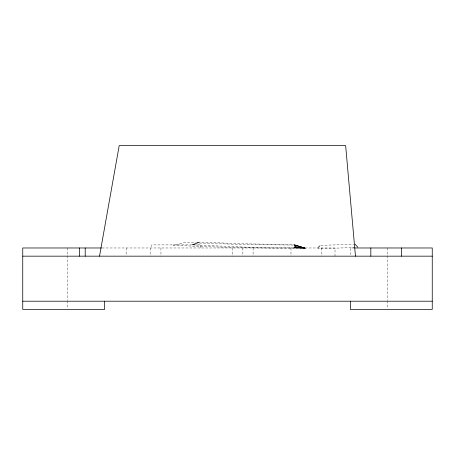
<?xml version="1.0" encoding="UTF-8"?>
<svg xmlns="http://www.w3.org/2000/svg" width="455" height="455" viewBox="0 0 455 455"><rect width="100%" height="100%" fill="white"/><g stroke="black" fill="none" stroke-linecap="round" stroke-linejoin="round"><path stroke-width="0.34" stroke-dasharray="2.27 1.71" d="M294.476 247.924L304.714 248.055L294.499 244.648L244.403 243.823L199.483 242.094L192.357 244.858L244.324 247.099L304.719 248.032L294.453 244.705M305.646 248.311L305.629 248.015L305.629 248.362L283.021 248.305L238.124 247.634L194.655 246.257L173.412 245.131L184.343 242.538L238.192 244.363L294.266 245.086L305.635 248.003M320.189 245.393L317.726 247.986L320.189 245.393L353.683 244.261M173.492 245.308L173.503 244.961M192.391 244.824L199.483 242.094L192.414 244.87M294.396 247.708L304.719 248.043L294.635 246.712L304.435 247.975L294.556 247.708L304.378 247.969L294.618 247.105M294.516 247.867L304.361 247.964L294.607 245.131L304.429 247.975L294.63 245.467M355.082 247.48L320.303 248.669L317.732 248.015M102.142 247.975L334.994 247.975L334.994 256.165M353.882 247.975L350.35 247.975L350.35 256.165M304.179 247.941L294.647 246.286M304.156 247.952L294.379 245.126M294.641 245.865L304.173 247.918L294.573 244.87L304.304 247.929M294.413 244.87L304.298 247.947M387.205 247.975L387.205 255.033M387.205 255.744L387.205 300.22M387.205 300.926L387.205 307.989M321.685 247.975L321.685 256.165M290.973 247.975L290.973 256.165M253.094 247.975L253.094 256.165M242.856 247.975L242.856 256.165M232.619 247.975L232.619 256.165M200.882 247.975L200.882 244.904L151.743 244.904L151.743 247.975M160.956 247.975L160.956 256.165M150.719 247.975L150.719 256.165M126.149 247.975L126.149 255.482M67.795 247.975L67.795 255.033M67.795 255.744L67.795 300.22M67.795 300.926L67.795 307.989"/><path stroke-width="0.68" d="M357.744 247.156L355.093 244.267M99.531 256.165L119.204 145.6L345.641 145.6L355.469 256.165M101.437 247.975L22.75 247.975L22.75 309.4L104.65 309.4L104.65 301.21M354.587 247.975L432.25 247.975L432.25 309.4L350.35 309.4L350.35 301.21M22.75 256.165L432.25 256.165M22.75 301.21L432.25 301.21M401.537 247.975L401.537 256.165M370.825 247.975L370.825 256.165M85.199 247.975L85.199 256.165M79.591 247.975L79.591 256.165"/></g></svg>
